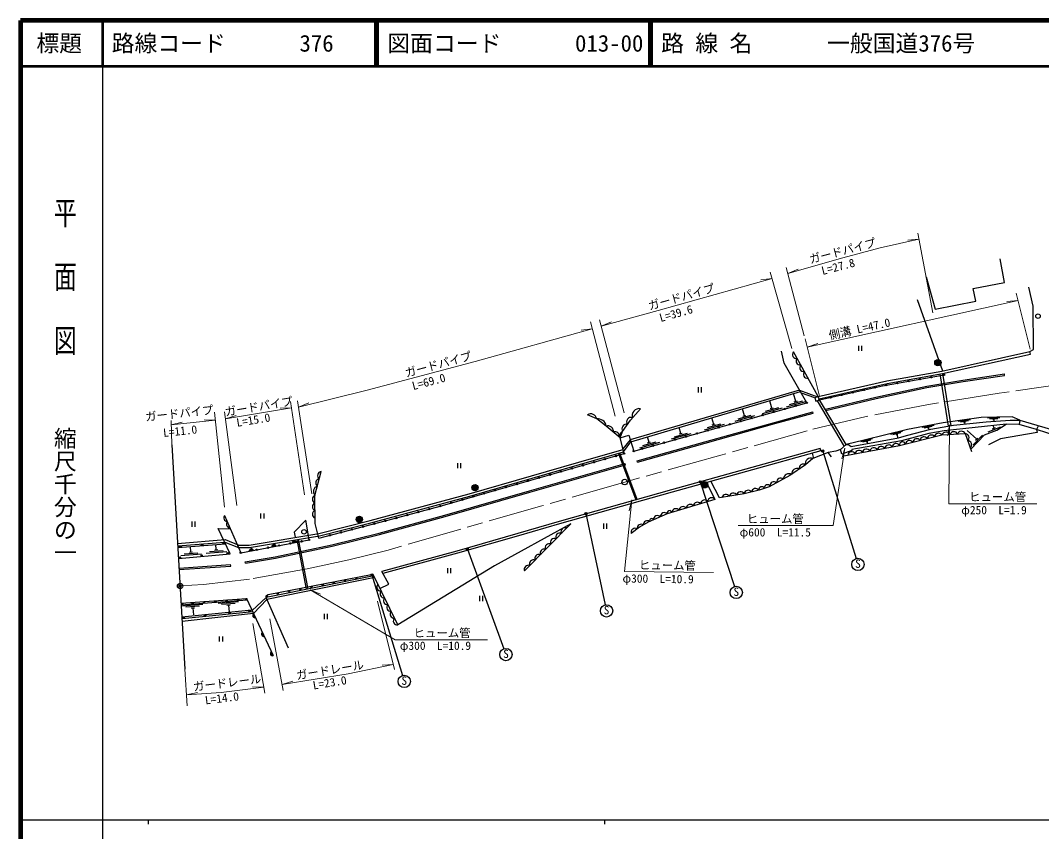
# Model space of a CAD drawing. Units: millimetres at full size, sheet at 1:1000; details may follow other scales. Extents: x 40000 to 680000, y 20000 to 380000.
# Drawn here: x 40000 to 263740, y 202409 to 380000 of the extents above; entities that cross this region are included whole.
import ezdxf
from ezdxf.enums import TextEntityAlignment as Align

# ---------------------------------------------------------------- set-up
doc = ezdxf.new("R2010")
doc.units = ezdxf.units.MM
doc.header["$LTSCALE"] = 1000
doc.header["$PDMODE"] = 32
doc.header["$PDSIZE"] = 500
doc.linetypes.add('CHAIN', pattern=[18.5, 12, -1.5, 3.5, -1.5])
for name, color, linetype, lineweight in [('M-BGD', 7, 'Continuous', 25), ('M-BGD-EXST', 7, 'Continuous', 25), ('M-BMK', 2, 'CHAIN', 13), ('M-BMK-OTRS', 5, 'Continuous', 25), ('M-BMK-SRVR', 3, 'Continuous', 25), ('M-STR-HTXT', 7, 'Continuous', 13), ('M-TTL', 2, 'Continuous', 140), ('M-TTL-BAND', 7, 'Continuous', 25), ('M-TTL-LINE', 7, 'Continuous', 50)]:
    doc.layers.add(name, color=color, linetype=linetype, lineweight=lineweight)
doc.layers.add('M-OTRS', color=6, linetype='Continuous')
doc.layers.add('M-TTL-TXT', color=7, linetype='Continuous')
doc.styles.add('@ＭＳ ゴシック', font='')
doc.styles.add('ＭＳ ゴシック', font='')
doc.styles.get('@ＭＳ ゴシック').set_extended_font_data('@MS Gothic')
doc.styles.get('ＭＳ ゴシック').set_extended_font_data('MS Gothic')

msp = doc.modelspace()

# ---------------------------------------------------------------- hatches: boundary and pattern name
at = {"layer": 'M-BGD'}
for points in [[(240323, 305072, -1), (241723, 305072, -0.41421), (241023, 304372, -0.41421)], [(138908, 277700, -1), (140308, 277700, -0.41421), (139608, 277000, -0.41421)], [(189208, 278338, -1), (190608, 278338, -0.41421), (189908, 277638, -0.41421)], [(113563, 270751, -1), (114963, 270751, -0.41421), (114263, 270051, -0.41421)], [(75343, 264682), (74720, 264633, -0.84072)], [(79501, 265010), (80125, 265059, 0.84072)], [(84308, 265388), (84932, 265438, 0.84072)], [(91095, 263974), (90121, 263791, -0.82183)], [(96024, 264902), (95050, 264719, -0.82183)], [(100481, 265741), (99508, 265558, -0.82183)], [(89843, 250899), (90466, 250961, -0.84072)], [(75385, 249452), (76008, 249514, -0.84072)], [(80132, 249927), (80755, 249989, -0.84072)], [(85477, 250462), (86100, 250524, -0.84072)], [(91521, 249252), (91104, 250151, 0.82183)], [(93020, 246018), (93437, 245119, -0.82183)], [(95379, 240929), (94963, 241828, 0.82183)]]:
    msp.add_hatch(color=256, dxfattribs=at).paths.add_polyline_path(points)
at = {"layer": 'M-BGD-EXST'}
for points in [[(215999, 285842, -0.41421), (215899, 285502, -0.41421), (215560, 285602, -1)], [(189170, 279097, -0.41421), (189070, 278758, -0.41421), (188731, 278858, -1)], [(164112, 272160, -0.41421), (164012, 271821, -0.41421), (163673, 271921, -1)], [(138165, 264363, -0.41421), (138065, 264024, -0.41421), (137726, 264124, -1)], [(117222, 258718, -0.41421), (117122, 258379, -0.41421), (116783, 258479, -1)]]:
    msp.add_hatch(color=256, dxfattribs=at).paths.add_polyline_path(points)

# ---------------------------------------------------------------- linework, layer by layer
at = {"layer": 'M-BGD'}
for p, q in [((236509, 318921), (242035, 303269)), ((214797, 297663), (209363, 307446)), ((223616, 308755), (223616, 307638)), ((224283, 308755), (224283, 307638)), ((261280, 306953), (261160, 307496)), ((243374, 291173), (241535, 302609)), ((242017, 302695), (243872, 291260)), ((255634, 302297), (255590, 302594)), ((188490, 299685), (188490, 298568)), ((189157, 299685), (189157, 298568)), ((209892, 296591), (209414, 298303)), ((210722, 299049), (214646, 297610)), ((214043, 297396), (211115, 298359)), ((204624, 295120), (204169, 296751)), ((207886, 295408), (212121, 296590)), ((208528, 295898), (211418, 296705)), ((209555, 296496), (210229, 296685)), ((214552, 296728), (220462, 286729)), ((220937, 287158), (215064, 296909)), ((196612, 292259), (200946, 293470)), ((197254, 292750), (200143, 293557)), ((198618, 293442), (198188, 294980)), ((198280, 293348), (198955, 293537)), ((202618, 293937), (206952, 295147)), ((203260, 294427), (206149, 295234)), ((204287, 295025), (204961, 295214)), ((213669, 293998), (213590, 294288)), ((216448, 294577), (216378, 294868)), ((184670, 289548), (184301, 290870)), ((189899, 290385), (194233, 291595)), ((190541, 290876), (193430, 291683)), ((191905, 291568), (191504, 293002)), ((191568, 291474), (192242, 291662)), ((240198, 291341), (237543, 290849)), ((239788, 291082), (238018, 290754)), ((248156, 292552), (245482, 292175)), ((247735, 292311), (245953, 292060)), ((247077, 292036), (246661, 291978)), ((246869, 292007), (246923, 291621)), ((254592, 292976), (251892, 292916)), ((252052, 289892), (254846, 290986)), ((254146, 292786), (252346, 292746)), ((253460, 292591), (253040, 292582)), ((253339, 290718), (253110, 291305)), ((253250, 292586), (253258, 292230)), ((177733, 287611), (177394, 288825)), ((182664, 288365), (186999, 289575)), ((183306, 288856), (186196, 289662)), ((184333, 289454), (185007, 289642)), ((233275, 289992), (230653, 289348)), ((232881, 289710), (231133, 289281)), ((232254, 289370), (231846, 289270)), ((232050, 289320), (232224, 288609)), ((239143, 290779), (238730, 290703)), ((238936, 290741), (239005, 290369)), ((249526, 288320), (247460, 290213)), ((248705, 287030), (250780, 289196)), ((253013, 290591), (253665, 290846)), ((175727, 286428), (180062, 287638)), ((176369, 286919), (179259, 287726)), ((177396, 287517), (178070, 287705)), ((226728, 288385), (224105, 287741)), ((226333, 288103), (224585, 287674)), ((225706, 287763), (225298, 287663)), ((225502, 287713), (225579, 287401)), ((249284, 288068), (249768, 288573)), ((171017, 285203), (174855, 275019)), ((175106, 275090), (171315, 285285)), ((213468, 285246), (213772, 284125)), ((215370, 285772), (215238, 286248)), ((217742, 284424), (216987, 285409)), ((135786, 283101), (135786, 281983)), ((136453, 283101), (136453, 281983)), ((172576, 282682), (172494, 282970)), ((175221, 283322), (175141, 283611)), ((92629, 272037), (92629, 270920)), ((93296, 272037), (93296, 270920)), ((77566, 270277), (77566, 269159)), ((78233, 270277), (78233, 269159)), ((167749, 269841), (167749, 268724)), ((168416, 269841), (168416, 268724)), ((102695, 255448), (100646, 266354)), ((100882, 266394), (102956, 255501)), ((74501, 264616), (84932, 265438)), ((77362, 263633), (77276, 264834)), ((82572, 264122), (83270, 264177)), ((82921, 264149), (82833, 265272)), ((75161, 262873), (79649, 263196)), ((75887, 263226), (78880, 263441)), ((77013, 263608), (77711, 263658)), ((80725, 263375), (85211, 263727)), ((81449, 263733), (84440, 263967)), ((74766, 260071), (86046, 260847)), ((74784, 259772), (86067, 260548)), ((86067, 260548), (86046, 260847)), ((89294, 261170), (89245, 261466)), ((133549, 260090), (133549, 258973)), ((134216, 260090), (134216, 258973)), ((117427, 258416), (93822, 253660)), ((117631, 257998), (94010, 253239)), ((122662, 247657), (117427, 258416)), ((75235, 252026), (89713, 253153)), ((90806, 250795), (93822, 253660)), ((98758, 242589), (93822, 253660)), ((140585, 253996), (140585, 252878)), ((141252, 253996), (141252, 252878)), ((75385, 249452), (90717, 250987)), ((75407, 249075), (90891, 250612)), ((79993, 252099), (75506, 251750)), ((79268, 251742), (76277, 251509)), ((78145, 251353), (77447, 251299)), ((77796, 251326), (77912, 249831)), ((87789, 252706), (83303, 252357)), ((87065, 252349), (84074, 252116)), ((85942, 251960), (85244, 251906)), ((85593, 251933), (85706, 250485)), ((106530, 250055), (106530, 248937)), ((107197, 250055), (107197, 248937)), ((83573, 245148), (83573, 244031)), ((84240, 245148), (84240, 244031))]:
    msp.add_line(p, q, dxfattribs=at)
for points in [[(238419, 323848), (240452, 316783), (249336, 318537), (248727, 321282), (255629, 322607), (254636, 327805)], [(261160, 307496), (261966, 307963), (261866, 317461), (260972, 321593)], [(171412, 288640), (173287, 289229), (174391, 285712), (212290, 296294), (207351, 304973), (206761, 307595)], [(214797, 297663), (229808, 301068), (241908, 303241), (261160, 307496)], [(214984, 297135), (229918, 300523), (242017, 302695), (261280, 306953)], [(215064, 296909), (228908, 300010), (242389, 302389), (242389, 302778)], [(216378, 294868), (227455, 297522), (238576, 299903), (246510, 301241), (255590, 302594)], [(216448, 294577), (227521, 297229), (238632, 299608), (246557, 300944), (255634, 302297)], [(210722, 299049), (173628, 288144), (171981, 286238)], [(172171, 285523), (173752, 287747), (210897, 298742)], [(105394, 266676), (121629, 270851), (131977, 273684), (140077, 276021), (172265, 285154), (172171, 285523), (172029, 286035), (171412, 288640), (168361, 291202), (166265, 292740), (164226, 293623)], [(171412, 288640), (171932, 289990), (173687, 292516), (175855, 294980)], [(175141, 283611), (189961, 287728), (205209, 292005), (213590, 294288)], [(175221, 283322), (190042, 287439), (205289, 291716), (213669, 293998)], [(258954, 292495), (257288, 293242), (250508, 293092), (242174, 291917), (234337, 290464), (224848, 288135), (220937, 287158)], [(267148, 289007), (262662, 290455), (258817, 291542), (255991, 291612), (242425, 290169), (239002, 289534), (233036, 287977), (222201, 286063), (222152, 285844), (220003, 285063), (219693, 286036), (220937, 287158), (221419, 287118), (221992, 286749), (232390, 288639), (234141, 289142), (239490, 290491), (244476, 291366), (251610, 292108), (256846, 292495), (258954, 292495), (258817, 291542)], [(248222, 286104), (251250, 289266), (253962, 290327), (255991, 291612)], [(263073, 291292), (262662, 290455), (262760, 289805), (254738, 288385), (252141, 287060)], [(258954, 292495), (266935, 290165), (267618, 290260), (267618, 289412)], [(220403, 284665), (232599, 286922), (241895, 289239), (246981, 289526), (248409, 285589)], [(74439, 265493), (84849, 266324), (87866, 265138), (90116, 265112), (105390, 267697), (116613, 270488), (138308, 276379), (165635, 284262), (172029, 286035)], [(74481, 264963), (84769, 265785), (87762, 264608), (90157, 264579), (105499, 267176), (116747, 269974), (138452, 275867), (165780, 283750), (172171, 285523)], [(215238, 286248), (182637, 277217), (158007, 270260), (149007, 267646), (135600, 263814), (119176, 259317)], [(215370, 285772), (182770, 276742), (158142, 269786), (149143, 267172), (135733, 263339), (119428, 258875)], [(219693, 286036), (218638, 285684), (216987, 285409), (213610, 284060), (212025, 282715), (208597, 280350), (204018, 277898), (201879, 277143), (198583, 276351), (193203, 275447), (191303, 279106)], [(89245, 261466), (95800, 262559), (108248, 265204), (118571, 267759), (132972, 271662), (151513, 277018), (160230, 279505), (172494, 282970)], [(89294, 261170), (95856, 262264), (108316, 264912), (118647, 267469), (133053, 271373), (151595, 276729), (160312, 279216), (172576, 282682)], [(105394, 266676), (104559, 269890), (104533, 276002), (105903, 281211)], [(190317, 278833), (192169, 275136), (181739, 271964), (177535, 270149), (175657, 269061), (173845, 267684)], [(84732, 271641), (88264, 263442), (103263, 266265), (102544, 270566), (99978, 267949), (100195, 266837)], [(74641, 262223), (85959, 263251), (83355, 268793), (85996, 268707)], [(150477, 259458), (160589, 269816), (143892, 260616), (122662, 247657)], [(93909, 254074), (94307, 254282), (116878, 258693), (117038, 258693)], [(118783, 255630), (120752, 256556), (119176, 259317)], [(75214, 252392), (89571, 253458), (95379, 240929)], [(94010, 253239), (91104, 250151), (75447, 248397)]]:
    msp.add_lwpolyline(points, dxfattribs=at)
msp.add_lwpolyline([(214310, 296642), (215064, 296909), (214797, 297663), (214043, 297396)], close=True, dxfattribs=at)
for centre, radius in [((262966, 315244), 500), ((241023, 305072), 700), ((242389, 302389), 150), ((229709, 300151), 150), ((232171, 300586), 150), ((234633, 301020), 150), ((237095, 301455), 150), ((239556, 301889), 150), ((217504, 297455), 150), ((219943, 298002), 150), ((222383, 298548), 150), ((224822, 299095), 150), ((227262, 299641), 150), ((209882, 295621), 150), ((212290, 296294), 150), ((215064, 296909), 150), ((202658, 293604), 150), ((205066, 294277), 150), ((207474, 294949), 150), ((193026, 290915), 150), ((195434, 291587), 150), ((197842, 292260), 150), ((200250, 292932), 150), ((185803, 288898), 150), ((188211, 289570), 150), ((190618, 290243), 150), ((178579, 286881), 150), ((180987, 287553), 150), ((183395, 288226), 150), ((170467, 284640), 150), ((172265, 285154), 150), ((174391, 285712), 150), ((176171, 286209), 150), ((160847, 281911), 150), ((163252, 282593), 150), ((165657, 283276), 150), ((168062, 283958), 150), ((153631, 279864), 150), ((156037, 280546), 150), ((158442, 281229), 150), ((139608, 277700), 700), ((146416, 277817), 150), ((148821, 278499), 150), ((151226, 279181), 150), ((189908, 278338), 700), ((136800, 275072), 150), ((139202, 275766), 150), ((141606, 276452), 150), ((144011, 277134), 150), ((129585, 273026), 150), ((131989, 273684), 150), ((134398, 274379), 150), ((114263, 270751), 700), ((122351, 271045), 150), ((124763, 271705), 150), ((127174, 272365), 150), ((102131, 268027), 500), ((112669, 268544), 150), ((115090, 269166), 150), ((117512, 269789), 150), ((119933, 270412), 150), ((103263, 266265), 150), ((107815, 267299), 150), ((110236, 267921), 150), ((91775, 264102), 150), ((94232, 264565), 150), ((96689, 265027), 150), ((99146, 265490), 150), ((101603, 265952), 150), ((74988, 262406), 150), ((79716, 262835), 150), ((85411, 263352), 150), ((88264, 263442), 150), ((111112, 257414), 150), ((113566, 257893), 150), ((117019, 258543), 150), ((98845, 255016), 150), ((101298, 255495), 150), ((103752, 255975), 150), ((106205, 256455), 150), ((108659, 256934), 150), ((82704, 252798), 150), ((85198, 252983), 150), ((87691, 253168), 150), ((89479, 253301), 150), ((93978, 253941), 150), ((96391, 254536), 150), ((75422, 252257), 150), ((77718, 252428), 150), ((80211, 252613), 150)]:
    msp.add_circle(centre, radius, dxfattribs=at)
for centre, radius, start, end in [((210024, 306872), 875, 139.05162, 279.05162), ((210823, 305435), 875, 139.05162, 279.05162), ((211621, 303997), 875, 139.05162, 279.05162), ((212420, 302559), 875, 139.05162, 279.05162), ((164966, 292536), 1315, 8.90979, 124.25409), ((175573, 293436), 1570, 79.67278, 197.66178), ((166501, 290864), 1890, 10.27503, 97.17334), ((168705, 290034), 1217, 353.52692, 106.43184), ((172827, 290547), 1054, 78.52566, 211.88779), ((173678, 292178), 877, 62.92504, 223.03158), ((170219, 288877), 1065, 353.32447, 106.63428), ((172308, 289070), 994, 112.1985, 205.62346), ((237978, 287954), 875, 33.99527, 173.99527), ((239574, 288352), 875, 33.99527, 173.99527), ((241169, 288749), 875, 33.99527, 173.99527), ((242819, 288876), 993, 27.86692, 158.59513), ((244535, 289088), 875, 23.23102, 163.23102), ((246177, 289181), 875, 23.23102, 163.23102), ((246980, 288651), 875, 309.94158, 89.94158), ((226994, 285580), 875, 30.48449, 170.48449), ((228611, 285879), 875, 30.48449, 170.48449), ((230228, 286179), 875, 30.48449, 170.48449), ((231845, 286478), 875, 30.48449, 170.48449), ((233268, 287047), 680, 17.36594, 190.62462), ((234787, 287159), 875, 33.99527, 173.99527), ((236382, 287556), 875, 33.99527, 173.99527), ((247541, 287105), 875, 309.94158, 89.94158), ((213130, 283019), 1146, 65.22051, 195.41661), ((222143, 284682), 875, 30.48449, 170.48449), ((223760, 284982), 875, 30.48449, 170.48449), ((225377, 285281), 875, 30.48449, 170.48449), ((211518, 282001), 875, 54.59887, 194.59887), ((105983, 280340), 875, 95.26002, 235.26002), ((206564, 278922), 875, 48.16922, 188.16922), ((208410, 279498), 1265, 62.68123, 176.54912), ((210162, 280721), 1176, 64.3284, 184.86935), ((105402, 276858), 1219, 105.95691, 224.56314), ((105565, 278749), 875, 95.26002, 235.26002), ((201051, 276637), 875, 33.51205, 173.51205), ((202477, 277194), 701, 31.89186, 186.10132), ((203692, 277711), 637, 29.18753, 193.27946), ((205114, 278145), 875, 48.16922, 188.16922), ((104836, 275181), 875, 110.25005, 250.25005), ((191469, 274610), 875, 36.91504, 176.91504), ((194578, 275375), 875, 29.53931, 169.53931), ((196200, 275647), 875, 29.53931, 169.53931), ((197821, 275920), 875, 29.53931, 169.53931), ((199452, 276252), 875, 33.51205, 173.51205), ((104843, 273537), 875, 110.25005, 250.25005), ((183602, 272218), 875, 36.91504, 176.91504), ((185176, 272696), 875, 36.91504, 176.91504), ((186749, 273175), 875, 36.91504, 176.91504), ((188322, 273653), 875, 36.91504, 176.91504), ((189896, 274132), 875, 36.91504, 176.91504), ((85439, 271116), 880, 143.37314, 263.23893), ((104850, 271892), 875, 110.25005, 250.25005), ((178309, 270482), 448, 23.56043, 203.13717), ((179593, 270712), 875, 43.3488, 183.3488), ((181103, 271364), 875, 43.3488, 183.3488), ((182218, 272168), 520, 10.71639, 203.11369), ((86041, 269717), 880, 143.37314, 263.23893), ((159307, 268075), 875, 65.68957, 205.68957), ((174681, 267943), 875, 57.23742, 197.23742), ((176016, 268832), 875, 55.67476, 190.10568), ((177382, 269601), 874, 53.80918, 183.02414), ((157009, 265721), 875, 65.68957, 205.68957), ((158158, 266898), 875, 65.68957, 205.68957), ((75036, 264603), 318, 14.39714, 174.61487), ((79817, 264980), 318, 14.39714, 174.61487), ((84624, 265359), 318, 14.39714, 174.61487), ((90626, 263787), 505, 21.83009, 179.48828), ((95555, 264714), 505, 21.83009, 179.48828), ((100012, 265553), 505, 21.83009, 179.48828), ((154712, 263368), 875, 65.68957, 205.68957), ((155861, 264544), 875, 65.68957, 205.68957), ((152414, 261014), 875, 65.68957, 205.68957), ((153563, 262191), 875, 65.68957, 205.68957), ((151266, 259837), 875, 65.68957, 205.68957), ((118974, 255921), 875, 135.94351, 275.94351), ((119694, 254442), 875, 135.94351, 275.94351), ((120413, 252963), 875, 135.94351, 275.94351), ((90149, 250985), 318, 195.60809, 355.82582), ((121133, 251485), 875, 135.94351, 275.94351), ((121852, 250006), 875, 135.94351, 275.94351), ((75691, 249537), 318, 195.60809, 355.82582), ((80438, 250012), 318, 195.60809, 355.82582), ((85783, 250547), 318, 195.60809, 355.82582), ((91401, 249742), 505, 126.04185, 283.70004), ((122572, 248527), 875, 135.94351, 275.94351), ((93317, 245609), 505, 126.04185, 283.70004), ((95260, 241419), 505, 126.04185, 283.70004)]:
    msp.add_arc(centre, radius, start, end, dxfattribs=at)
at = {"layer": 'M-BGD-EXST'}
for p, q in [((215780, 285722), (223107, 262199)), ((188950, 278977), (196427, 256038)), ((163892, 272041), (168139, 252056)), ((137946, 264243), (145919, 242437)), ((117002, 258599), (123710, 236586))]:
    msp.add_line(p, q, dxfattribs=at)
for centre, radius in [((215780, 285722), 250), ((188950, 278977), 250), ((163892, 272041), 250), ((137946, 264243), 250), ((223508, 260911), 1350), ((117002, 258599), 250), ((196846, 254754), 1350), ((168419, 250736), 1350), ((146383, 241169), 1350), ((124103, 235294), 1350)]:
    msp.add_circle(centre, radius, dxfattribs=at)
at = {"layer": 'M-BMK'}
msp.add_lwpolyline([(269990, 300607), (254462, 298415), (238955, 295897), (225320, 293254), (212343, 290177), (193499, 284808), (172405, 278929), (154245, 273725), (120541, 264048), (111937, 261907), (102828, 259920), (90177, 257661), (80121, 256507), (74993, 256183)], dxfattribs=at)
at = {"layer": 'M-BMK-OTRS'}
msp.add_line((73190, 287108), (76055, 237962), dxfattribs=at)
at = {"layer": 'M-BMK-SRVR'}
for centre in [(172405, 278929), (74993, 256183)]:
    msp.add_circle(centre, 600, dxfattribs=at)
at = {"layer": 'M-OTRS'}
msp.add_point((74993, 256183), dxfattribs=at)
at = {"layer": 'M-STR-HTXT'}
for p, q in [((239916, 315976), (236592, 333459)), ((236847, 332115), (234401, 331907)), ((209005, 308164), (204295, 324906)), ((211730, 310915), (207781, 325923)), ((208140, 324558), (210381, 325561)), ((204684, 323526), (202251, 323196)), ((261228, 308019), (258185, 320272)), ((258584, 318663), (212390, 308441)), ((258584, 318663), (256137, 318471)), ((170346, 293387), (164872, 313980)), ((172311, 294057), (166907, 314414)), ((167265, 313065), (169518, 314041)), ((165272, 312476), (162838, 312153)), ((215107, 297733), (211913, 310321)), ((212390, 308441), (214690, 309300)), ((102260, 276113), (99186, 296554)), ((103818, 276354), (100729, 296727)), ((100937, 295355), (103218, 296263)), ((84732, 273462), (82516, 294255)), ((87395, 273793), (84717, 294332)), ((84918, 292794), (99395, 295168)), ((84918, 292794), (87262, 293525)), ((99395, 295168), (96940, 295112)), ((73190, 287108), (72995, 292399)), ((73029, 291455), (82705, 292486)), ((73029, 291455), (75411, 292052)), ((82705, 292486), (80251, 292568)), ((243563, 291462), (243199, 289034)), ((220659, 286370), (219960, 284017)), ((173947, 275047), (173365, 272662)), ((103502, 255302), (105773, 254370)), ((118263, 252878), (121978, 237889)), ((94675, 248954), (97580, 233285)), ((90918, 247997), (93564, 232686)), ((76055, 237962), (76525, 229907)), ((121701, 239008), (119253, 238828)), ((97341, 234572), (99685, 235302)), ((76382, 232365), (78784, 232871)), ((93333, 234024), (90878, 234068))]:
    msp.add_line(p, q, dxfattribs=at)
for points in [[(208140, 324558), (220171, 328035), (228409, 330186), (236847, 332115)], [(167265, 313065), (179756, 316512), (204684, 323526)], [(100937, 295355), (115994, 299027), (139647, 305336), (165272, 312476)], [(243563, 291462), (243409, 274198), (262736, 274198)], [(197243, 269391), (218106, 269391), (220659, 286370)], [(173947, 275047), (172381, 259338), (191893, 259104)], [(103502, 255302), (122115, 244416), (142319, 244416)], [(121701, 239008), (111843, 236949), (97341, 234572)], [(76382, 232365), (84012, 232886), (93333, 234024)]]:
    msp.add_lwpolyline(points, dxfattribs=at)
at = {"layer": 'M-TTL'}
for p, q in [((40000, 380000), (40000, 20000)), ((680000, 380000), (40000, 380000))]:
    msp.add_line(p, q, dxfattribs=at)
at = {"layer": 'M-TTL-BAND'}
for p, q in [((58000, 370000), (58000, 20000)), ((40000, 205000), (579000, 205000)), ((68000, 205000), (68000, 204000)), ((168000, 205000), (168000, 204000))]:
    msp.add_line(p, q, dxfattribs=at)
at = {"layer": 'M-TTL-LINE'}
for p, q in [((58000, 380000), (58000, 370000)), ((117750, 380000), (117750, 370000)), ((118250, 380000), (118250, 370000)), ((177750, 380000), (177750, 370000)), ((178250, 380000), (178250, 370000)), ((40000, 370000), (680000, 370000))]:
    msp.add_line(p, q, dxfattribs=at)

# ---------------------------------------------------------------- texts
at = {"layer": 'M-BGD-EXST', "style": 'ＭＳ ゴシック'}
for p in [(222853, 259618), (196190, 253462), (167764, 249443), (145728, 239877), (123448, 234002)]:
    msp.add_text('S', height=1833, rotation=358.508, dxfattribs=at).set_placement(p, align=Align.BOTTOM_LEFT)
at = {"layer": 'M-STR-HTXT', "style": 'ＭＳ ゴシック'}
for s, rotation, p in [('ガードパイプ', 14.634, (213225, 326221)), ('L=27.8', 14.634, (215907, 323730)), ('ガードパイプ', 15.713, (177990, 316016)), ('L=39.6', 15.713, (180433, 313429)), ('側溝 L=47.0', 12.477, (217458, 309563)), ('ガードパイプ', 14.935, (124686, 301346)), ('L=69.0', 14.935, (126219, 298519)), ('ガードパイプ', 9.31, (85046, 292815)), ('ガードパイプ', 6.082, (67505, 291716)), ('L=15.0', 9.31, (87576, 290478)), ('L=11.0', 6.082, (71423, 288245)), ('ヒューム管', 359.313, (175488, 259301)), ('φ300  L=10.9', 359.313, (171895, 256382)), ('ガードレール', 9.308, (100652, 235114)), ('ガードレール', 6.961, (78028, 232624)), ('L=23.0', 9.308, (104305, 232959)), ('L=14.0', 6.961, (80615, 229701))]:
    msp.add_text(s, height=1833, rotation=rotation, dxfattribs=at).set_placement(p, align=Align.BOTTOM_LEFT)
for s, p in [('ヒューム管', (247859, 274198)), ('φ250  L=1.9', (246134, 271324)), ('ヒューム管', (199159, 269391)), ('φ600  L=11.5', (197587, 266472)), ('ヒューム管', (126143, 244416)), ('φ300  L=10.9', (123125, 241637))]:
    msp.add_text(s, height=1833, dxfattribs=at).set_placement(p, align=Align.BOTTOM_LEFT)
at = {"layer": 'M-TTL-BAND', "style": '@ＭＳ ゴシック', "width": 1.4}
msp.add_text('平  面  図', height=3666, rotation=270, dxfattribs=at).set_placement((49777, 306475), align=Align.MIDDLE_RIGHT)
at = {"layer": 'M-TTL-BAND', "style": '@ＭＳ ゴシック'}
msp.add_text('縮尺千分の一', height=3666, rotation=270, dxfattribs=at).set_placement((49777, 261030), align=Align.MIDDLE_RIGHT)
at = {"layer": 'M-TTL-TXT', "style": 'ＭＳ ゴシック'}
msp.add_text('標題', height=3666, dxfattribs=at).set_placement((48500, 375000), align=Align.MIDDLE_CENTER)
for s, p in [('路線コード', (60000, 375000)), ('376', (101142, 375000)), ('図面コード', (120380, 375000)), ('013-00', (161521, 375000)), ('路 線 名', (180380, 375000)), ('一般国道376号', (216734, 375000))]:
    msp.add_text(s, height=3666, dxfattribs=at).set_placement(p, align=Align.MIDDLE_LEFT)

doc.saveas('drawing.dxf')
